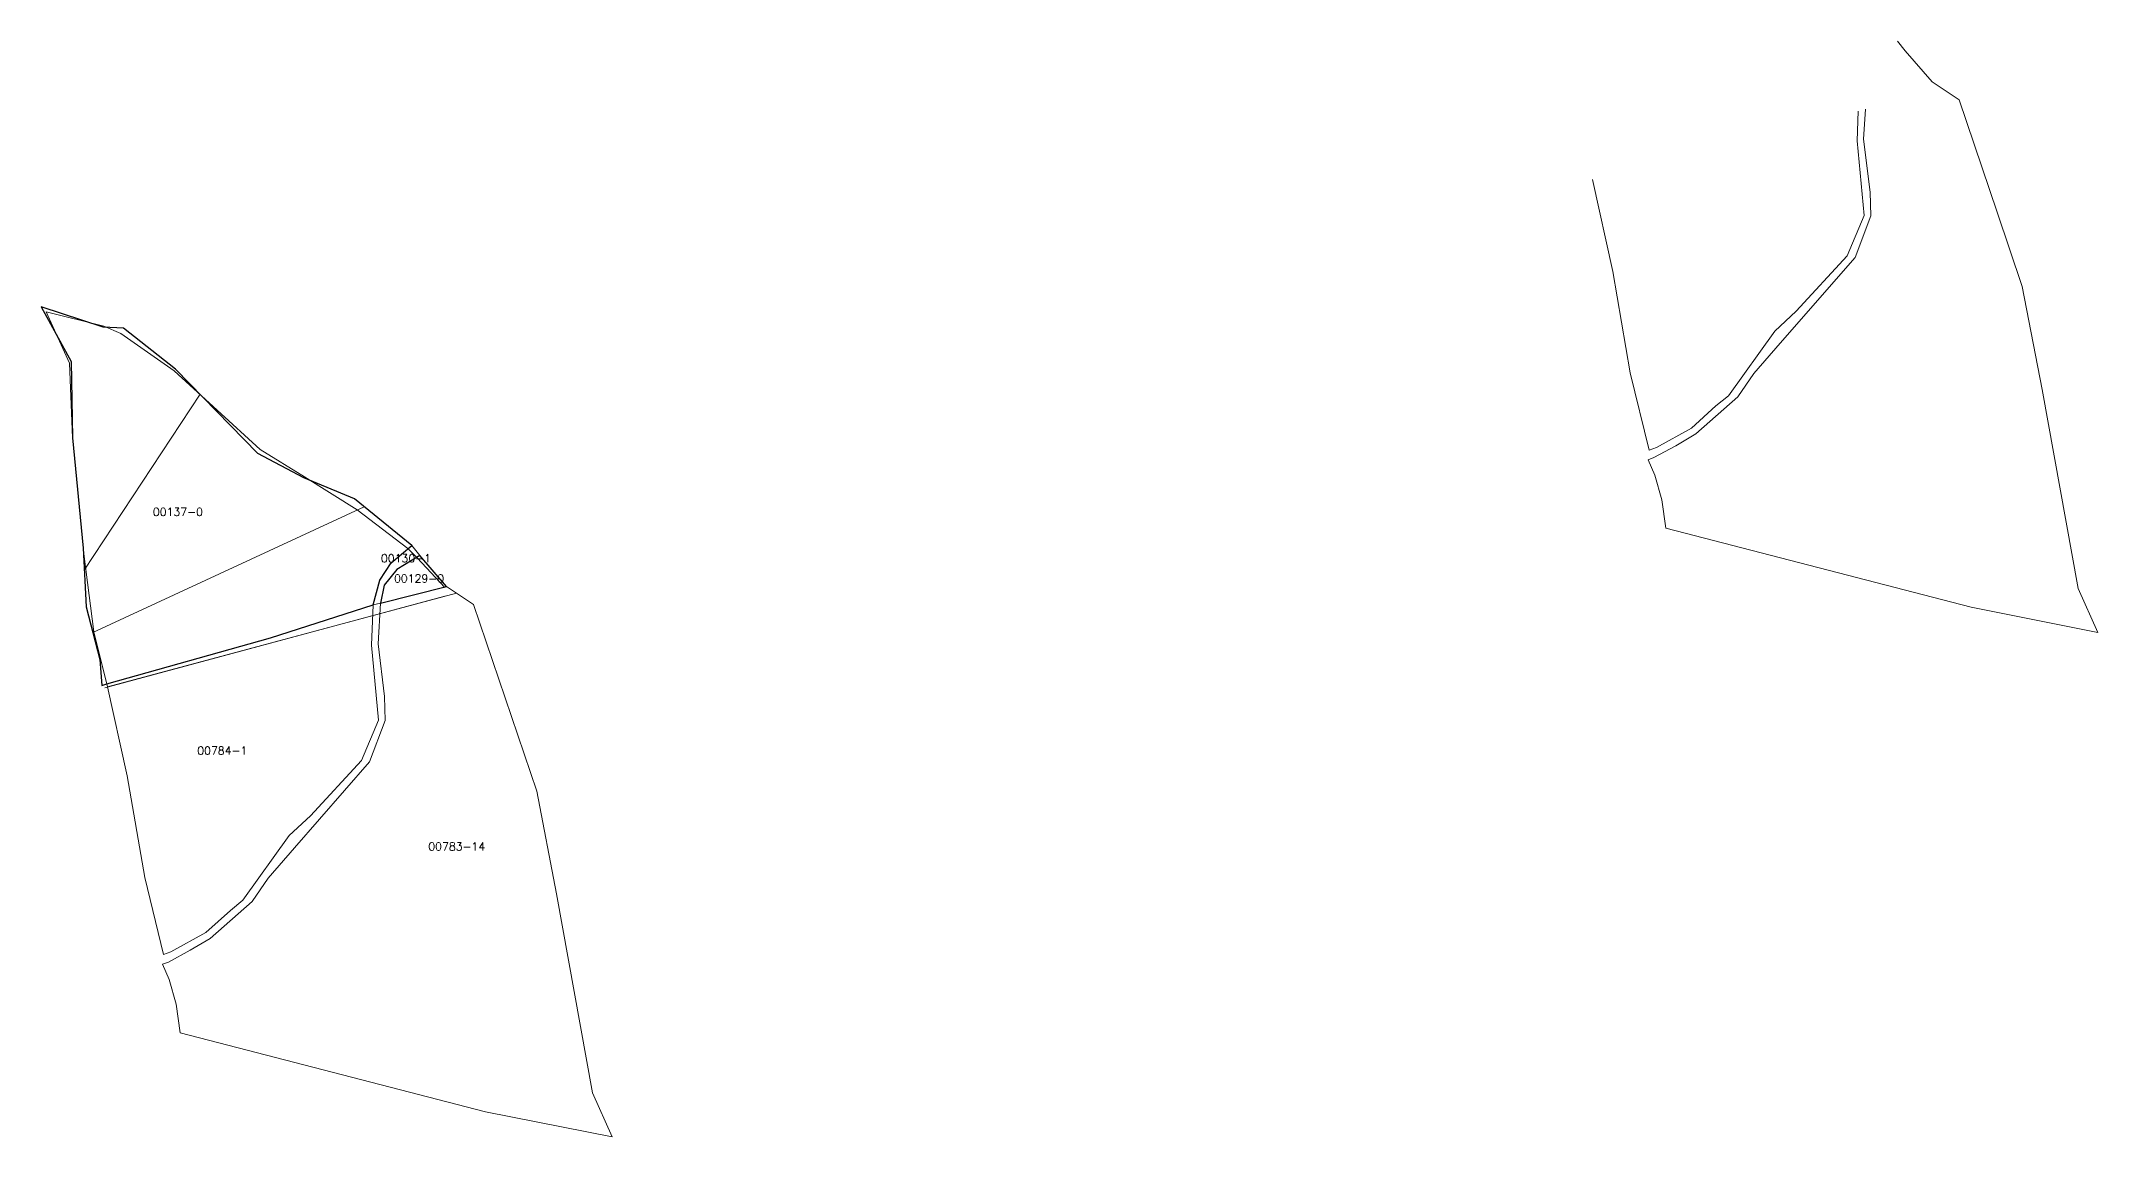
# Model space of a CAD drawing. Header units: metres. Extents: x 7508059 to 7509347, y 4690423 to 4692159.
# Drawn here: x 7508645 to 7509288, y 4690985 to 4691327 of the extents above; entities that cross this region are included whole.
import ezdxf

# ---------------------------------------------------------------- set-up
doc = ezdxf.new("R2010")
doc.units = ezdxf.units.M
for name, color, linetype, lineweight in [('Ndarjet', 1, 'Continuous', 0), ('Nr Parceles Baze', 7, 'Continuous', 0), ('parc e rregulluar', 3, 'Continuous', 0), ('parc fqinje', 251, 'Continuous', 0), ('Parc-Kojshi', 251, 'Continuous', 0), ('Parcela Baze', 7, 'Continuous', 0), ('rregullimi', 1, 'Continuous', 0)]:
    doc.layers.add(name, color=color, linetype=linetype, lineweight=lineweight)
doc.styles.get("Standard").update_dxf_attribs({"font": 'simplex.shx'})

msp = doc.modelspace()

# ---------------------------------------------------------------- linework, layer by layer
at = {"layer": 'Ndarjet', "flags": 128}
for points, elevation in [([(7508658.59, 4691162.12), (7508694.77, 4691217.13)], 661.63), ([(7508661.25, 4691142.67), (7508746, 4691181.99)], 661.63), ([(7508665.03, 4691125.41), (7508771.29, 4691154.01)], 661.93)]:
    msp.add_lwpolyline(points, dxfattribs=dict(at, elevation=elevation))
at = {"layer": 'parc e rregulluar', "flags": 128}
msp.add_lwpolyline([(7508742.99, 4691184.43), (7508727.18, 4691190.96), (7508712.83, 4691198.63), (7508687.13, 4691224.96), (7508670.82, 4691237.82), (7508664.51, 4691238.05), (7508645.13, 4691244.48), (7508654.53, 4691227.39), (7508654.96, 4691203.53), (7508658.22, 4691168.99), (7508659.2, 4691150.65), (7508663.42, 4691134.18), (7508664.07, 4691126.14), (7508665.67, 4691126.59), (7508665.88, 4691125.64), (7508774.94, 4691154.99), (7508771.81, 4691157.08), (7508763.4, 4691166.74), (7508760.92, 4691169.82)], close=True, dxfattribs=at)
at = {"layer": 'parc fqinje'}
for points in [[(7509225.05, 4691327.5), (7509227.53, 4691324.41)], [(7509227.53, 4691324.41), (7509235.94, 4691314.76)], [(7509212.8, 4691305.59), (7509212.44, 4691296.33)], [(7509214.5, 4691296.82), (7509215.08, 4691306.21)], [(7508760.92, 4691169.82), (7508763.4, 4691166.74)], [(7508756.22, 4691162.39), (7508763.4, 4691166.74)], [(7508763.4, 4691166.74), (7508771.81, 4691157.08)], [(7508751.16, 4691151.8), (7508752.27, 4691157.5)], [(7508751.16, 4691151.8), (7508771.81, 4691157.08)], [(7508752.27, 4691157.5), (7508756.22, 4691162.39)], [(7508748.81, 4691151.3), (7508748.31, 4691138.66)], [(7508751.16, 4691151.8), (7508748.81, 4691151.3)], [(7508750.37, 4691139.15), (7508751.16, 4691151.8)]]:
    msp.add_lwpolyline(points, dxfattribs=at)
at = {"layer": 'Parc-Kojshi', "flags": 128}
for points in [[(7509215.08, 4691306.21), (7509214.5, 4691296.82), (7509216.56, 4691280.3), (7509216.72, 4691272.87), (7509211.82, 4691259.9), (7509188.43, 4691233.07), (7509180.21, 4691223.58), (7509175.15, 4691216.31), (7509162.03, 4691204.73), (7509155.84, 4691201.04), (7509149.01, 4691197.35), (7509147.15, 4691196.67), (7509149.26, 4691191.87), (7509151.42, 4691184.15), (7509152.67, 4691175.24), (7509248.09, 4691150.56), (7509287.68, 4691142.7), (7509281.49, 4691156.46), (7509270.23, 4691218.62), (7509264.08, 4691250.78), (7509256.19, 4691274.04), (7509244.3, 4691309.15), (7509235.94, 4691314.76)], [(7509129.8, 4691284.26), (7509136.1, 4691255.5), (7509141.6, 4691223.78), (7509147.46, 4691199.66), (7509149.76, 4691200.51), (7509160.71, 4691206.54), (7509168.37, 4691213.47), (7509172.24, 4691216.66), (7509186.77, 4691236.87), (7509193.44, 4691243.05), (7509209.35, 4691260.34), (7509214.63, 4691272.98), (7509212.44, 4691296.33), (7509212.8, 4691305.59)]]:
    msp.add_lwpolyline(points, dxfattribs=at)
for points in [[(7508799.95, 4691093.11), (7508792.07, 4691116.37), (7508780.17, 4691151.47), (7508771.81, 4691157.08), (7508751.16, 4691151.8), (7508750.37, 4691139.15), (7508752.43, 4691122.63), (7508752.59, 4691115.2), (7508747.69, 4691102.23), (7508724.31, 4691075.4), (7508716.09, 4691065.91), (7508711.03, 4691058.64), (7508697.91, 4691047.06), (7508691.72, 4691043.37), (7508684.89, 4691039.68), (7508683.02, 4691039), (7508685.13, 4691034.2), (7508687.29, 4691026.48), (7508688.54, 4691017.57), (7508783.97, 4690992.89), (7508823.56, 4690985.03), (7508817.37, 4690998.79), (7508806.11, 4691060.95)], [(7508748.31, 4691138.66), (7508748.81, 4691151.3), (7508716.8, 4691141.04), (7508665.67, 4691126.59), (7508671.97, 4691097.83), (7508677.48, 4691066.11), (7508683.34, 4691041.99), (7508685.64, 4691042.84), (7508696.59, 4691048.87), (7508704.25, 4691055.8), (7508708.12, 4691058.99), (7508722.65, 4691079.2), (7508729.32, 4691085.38), (7508745.22, 4691102.67), (7508750.5, 4691115.31)]]:
    msp.add_lwpolyline(points, close=True, dxfattribs=at)
at = {"layer": 'Parcela Baze', "flags": 128}
for points in [[(7508645.13, 4691244.48), (7508664.51, 4691238.05), (7508670.82, 4691237.82), (7508687.13, 4691224.96), (7508712.83, 4691198.63), (7508727.18, 4691190.96), (7508742.99, 4691184.43), (7508760.92, 4691169.82), (7508754.52, 4691164.46), (7508750.91, 4691159.04), (7508748.81, 4691151.3), (7508716.8, 4691141.04), (7508664.07, 4691126.14), (7508663.42, 4691134.18), (7508659.2, 4691150.65), (7508658.22, 4691168.99), (7508654.96, 4691203.53), (7508654.53, 4691227.39), (7508645.13, 4691244.48)], [(7508763.4, 4691166.74), (7508771.81, 4691157.08), (7508751.16, 4691151.8), (7508752.27, 4691157.5), (7508756.22, 4691162.39), (7508763.4, 4691166.74)]]:
    msp.add_lwpolyline(points, dxfattribs=at)
at = {"layer": 'Parcela Baze', "lineweight": -3, "flags": 128}
for points in [[(7508687.13, 4691224.96), (7508670.82, 4691237.82), (7508664.51, 4691238.05), (7508645.13, 4691244.48), (7508654.53, 4691227.39), (7508654.96, 4691203.53), (7508658.22, 4691168.99), (7508659.2, 4691150.65), (7508663.42, 4691134.18), (7508664.07, 4691126.14), (7508665.67, 4691126.59), (7508716.8, 4691141.04), (7508748.81, 4691151.3), (7508750.91, 4691159.04), (7508754.52, 4691164.46), (7508760.92, 4691169.82), (7508742.99, 4691184.43), (7508727.18, 4691190.96), (7508712.83, 4691198.63)], [(7508763.4, 4691166.74), (7508756.22, 4691162.39), (7508752.27, 4691157.5), (7508751.16, 4691151.8), (7508771.81, 4691157.08)]]:
    msp.add_lwpolyline(points, close=True, dxfattribs=at)
at = {"layer": 'rregullimi', "elevation": 658.17, "flags": 128}
for points in [[(7508646.65, 4691242.93), (7508664.71, 4691238.44), (7508670.05, 4691236.16), (7508686.71, 4691224.44), (7508713.56, 4691199.83), (7508727.38, 4691191.31), (7508743.83, 4691180.98), (7508759.66, 4691168.97), (7508762.57, 4691166.04), (7508771.28, 4691156.71)], [(7508646.65, 4691242.93), (7508654.01, 4691226.81), (7508654.96, 4691203.53)]]:
    msp.add_lwpolyline(points, dxfattribs=at)
at = {"layer": 'rregullimi', "flags": 128}
msp.add_lwpolyline([(7508654.96, 4691203.53), (7508658.22, 4691168.99), (7508659.06, 4691162.34), (7508661.58, 4691142.86), (7508665.88, 4691125.64)], dxfattribs=at)

# ---------------------------------------------------------------- texts
at = {"layer": 'Nr Parceles Baze'}
for s, p in [('00137-0', (7508680.03, 4691179.11)), ('00129-0', (7508755.36, 4691158.29))]:
    msp.add_text(s, height=2.5, dxfattribs=at).set_placement(p)
at = {"layer": 'Parcela Baze'}
for s, p in [('00130-1', (7508751.28, 4691164.61)), ('00784-1', (7508693.9, 4691104.49)), ('00783-14', (7508766.08, 4691074.54))]:
    msp.add_text(s, height=2.5, dxfattribs=at).set_placement(p)

doc.saveas('drawing.dxf')
